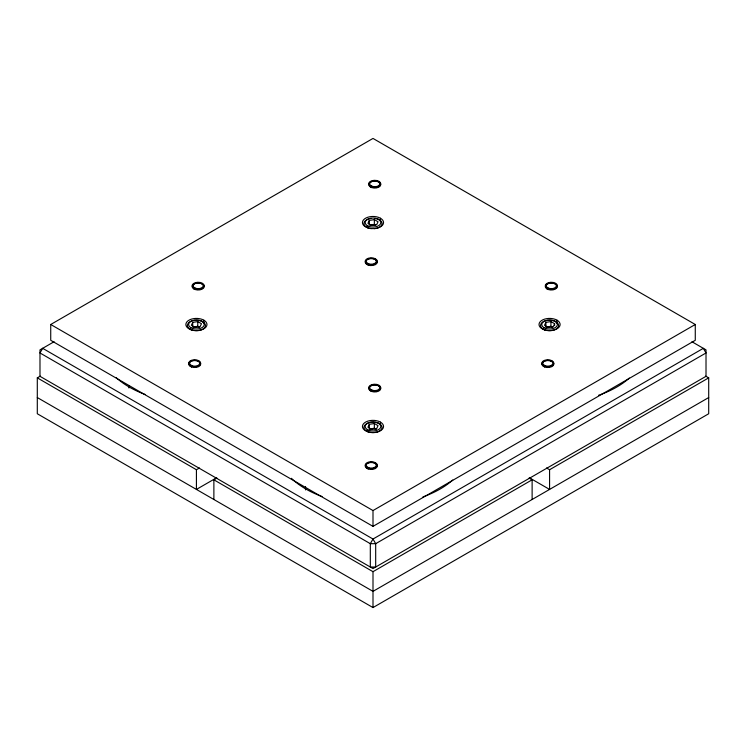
<?xml version="1.0" encoding="UTF-8"?>
<svg xmlns="http://www.w3.org/2000/svg" width="746" height="746" viewBox="0 0 746 746"><rect width="100%" height="100%" fill="white"/><g stroke="black" fill="none" stroke-linecap="round" stroke-linejoin="round"><path stroke-width="1.12" d="M192.729 322.365L191.377 325.275L195.07 327.401L200.114 326.627L201.467 323.717L197.774 321.582L192.729 322.365L192.729 326.142M369.307 220.415L367.955 223.324L371.648 225.46L376.693 224.677L378.045 221.767L374.352 219.632L369.307 220.415L369.307 225.143M369.307 424.306L367.955 427.216L371.648 429.351L376.693 428.568L378.045 425.658L374.352 423.532L369.307 424.306L369.307 429.034L374.352 428.251L376.198 429.323A4.523 2.611 0 0 0 369.68 429.398M545.885 322.365L544.533 325.275L548.226 327.401L553.271 326.627L554.623 323.717L550.93 321.582L545.885 322.365L545.885 327.084L550.93 326.31L552.777 327.373M190.025 329.173L190.883 327.69M366.603 227.222L367.461 225.749M366.603 431.113L367.461 429.64M543.181 329.173L544.039 327.69M50.728 324.491L373 138.43L695.272 324.491L695.272 340.307L373 526.368L50.728 340.307L50.728 324.491L373 510.553L695.272 324.491M54.085 341.733L39.986 349.874L39.986 376.31L373 568.573L706.014 376.31L706.014 349.874L691.915 341.733M705.679 376.115L708.7 377.858L708.7 413.75L373 607.57L37.3 413.75L37.3 377.858L40.321 376.115M37.3 377.858L196.422 469.728L199.443 467.984M216.564 477.794L196.422 489.423L196.422 469.728M213.878 499.494L213.878 479.809L216.899 478.065M213.878 479.809L373 571.678L532.122 479.809L532.122 499.494M546.557 467.984L549.578 469.728L708.7 377.858M708.7 397.553L373 591.364L37.3 397.553M370.147 225.012L374.352 224.359L374.352 219.632M192.729 327.084L197.774 326.31L199.62 327.373M378.539 219.343L379.397 219.837M555.117 321.293L555.975 321.787M529.436 477.794L549.578 489.423L549.578 469.728M529.101 478.065L532.122 479.809M201.961 321.293L202.819 321.787M378.539 423.243L379.397 423.728M557.038 320.183L557.038 323.466M554.623 323.717L554.623 325.601M550.93 321.582L550.93 326.31M380.46 218.242L380.46 221.525M380.46 422.133L380.46 425.416M374.352 423.532L374.352 428.251M373 510.553L373 526.368M373 571.678L373 607.57M305.515 486.523L305.515 489.917M203.882 320.183L203.882 323.466M197.774 321.582L197.774 326.31M128.937 385.71L128.937 387.976M190.407 366.491A0.96 0.559 -60 0 1 191.088 365.316M198.259 361.176A0.96 0.559 -60 0 1 198.94 361.568M193.904 288.991A0.96 0.559 -60 0 1 194.585 287.816M201.756 283.676A0.96 0.559 -60 0 1 202.436 284.067M370.482 187.05A0.96 0.559 -60 0 1 371.163 185.866M378.334 181.726A0.96 0.559 -60 0 1 379.015 182.117M370.51 225.096A4.523 2.611 0 0 1 375.639 225.152M374.809 218.41A9.045 5.222 0 0 1 382.045 223.623A9.045 5.222 0 0 1 374.483 228.686M371.191 228.649A9.045 5.222 0 0 1 363.955 223.623A9.045 5.222 0 0 1 370.874 218.457M193.634 327.168A4.523 2.611 0 0 1 199.061 327.102M546.79 327.168A4.523 2.611 0 0 1 552.217 327.102M370.482 390.941A0.96 0.559 -60 0 1 371.163 389.757M378.334 385.617A0.96 0.559 -60 0 1 379.015 386.018M366.985 468.441A0.96 0.559 -60 0 1 367.666 467.257M374.837 463.117A0.96 0.559 -60 0 1 375.518 463.518M547.06 288.991A0.96 0.559 -60 0 1 547.741 287.816M554.912 283.676A0.96 0.559 -60 0 1 555.593 284.067M543.564 366.491A0.96 0.559 -60 0 1 544.244 365.316M551.415 361.176A0.96 0.559 -60 0 1 552.096 361.568M366.985 264.55A0.96 0.559 -60 0 1 367.666 263.366M374.837 259.226A0.96 0.559 -60 0 1 375.518 259.617M452.757 480.014A94.947 54.822 0 0 1 422.954 496.883M322.067 496.528A94.947 54.822 0 0 1 291.416 478.307M145.489 394.587A94.947 54.822 0 0 1 116.292 377.728M629.335 378.063A94.947 54.822 0 0 1 598.544 395.287M42.671 348.326L39.986 352.97L370.314 543.685L375.686 543.685L706.014 352.97L703.329 348.326L373 539.032L370.314 543.685L370.314 567.025L375.686 567.025L375.686 543.685L373 539.032L42.671 348.326M191.563 367.013A6.033 3.488 0 0 0 200.711 364.095A6.033 3.488 0 0 0 191.75 360.98A6.033 3.488 0 0 0 191.563 367.013M192.058 365.754A5.073 2.928 0 0 0 199.742 363.293A5.073 2.928 0 0 0 192.226 360.682A5.073 2.928 0 0 0 192.058 365.754M195.06 289.513A6.033 3.488 0 0 0 204.199 286.595A6.033 3.488 0 0 0 195.247 283.48A6.033 3.488 0 0 0 195.06 289.513M195.555 288.254A5.073 2.928 0 0 0 203.238 285.793A5.073 2.928 0 0 0 195.713 283.182A5.073 2.928 0 0 0 195.555 288.254M371.639 187.572A6.033 3.488 0 0 0 380.777 184.644A6.033 3.488 0 0 0 371.825 181.539A6.033 3.488 0 0 0 371.639 187.572M372.133 186.304A5.073 2.928 0 0 0 379.817 183.852A5.073 2.928 0 0 0 372.291 181.231A5.073 2.928 0 0 0 372.133 186.304M368.953 226.42A7.842 4.523 0 0 0 380.833 222.625A7.842 4.523 0 0 0 369.205 218.587A7.842 4.523 0 0 0 368.953 226.42M192.375 328.371A7.842 4.523 0 0 0 204.255 324.575A7.842 4.523 0 0 0 192.627 320.538A7.842 4.523 0 0 0 192.375 328.371M191.759 329.956A9.045 5.222 0 0 0 205.467 325.573A9.045 5.222 0 0 0 192.039 320.911A9.045 5.222 0 0 0 191.759 329.956M368.953 430.321A7.842 4.523 0 0 0 380.833 426.525A7.842 4.523 0 0 0 369.205 422.478A7.842 4.523 0 0 0 368.953 430.321M368.337 431.897A9.045 5.222 0 0 0 382.045 427.523A9.045 5.222 0 0 0 368.617 422.851A9.045 5.222 0 0 0 368.337 431.897M367.554 227.763A10.556 6.089 0 0 0 383.547 222.662A10.556 6.089 0 0 0 367.89 217.217A10.556 6.089 0 0 0 367.554 227.763M544.132 329.713A10.556 6.089 0 0 0 560.125 324.603A10.556 6.089 0 0 0 544.468 319.167A10.556 6.089 0 0 0 544.132 329.713M190.976 329.713A10.556 6.089 0 0 0 206.968 324.603A10.556 6.089 0 0 0 191.312 319.167A10.556 6.089 0 0 0 190.976 329.713M367.554 431.654A10.556 6.089 0 0 0 383.547 426.553A10.556 6.089 0 0 0 367.89 421.108A10.556 6.089 0 0 0 367.554 431.654M371.639 186.78A6.033 3.478 0 0 0 380.777 183.861A6.033 3.478 0 0 0 371.825 180.746A6.033 3.478 0 0 0 371.639 186.78M368.142 264.28A6.033 3.478 0 0 0 377.28 261.361A6.033 3.478 0 0 0 368.337 258.247A6.033 3.478 0 0 0 368.142 264.28M195.06 288.73A6.033 3.478 0 0 0 204.199 285.811A6.033 3.478 0 0 0 195.247 282.697A6.033 3.478 0 0 0 195.06 288.73M191.563 366.221A6.033 3.478 0 0 0 200.702 363.302A6.033 3.478 0 0 0 191.759 360.197A6.033 3.478 0 0 0 191.563 366.221M371.639 390.671A6.033 3.478 0 0 0 380.777 387.752A6.033 3.478 0 0 0 371.825 384.647A6.033 3.478 0 0 0 371.639 390.671M368.142 468.171A6.033 3.478 0 0 0 377.28 465.252A6.033 3.478 0 0 0 368.337 462.147A6.033 3.478 0 0 0 368.142 468.171M548.217 288.73A6.033 3.478 0 0 0 557.355 285.811A6.033 3.478 0 0 0 548.403 282.697A6.033 3.478 0 0 0 548.217 288.73M544.72 366.221A6.033 3.478 0 0 0 553.858 363.302A6.033 3.478 0 0 0 544.916 360.197A6.033 3.478 0 0 0 544.72 366.221M545.531 328.371A7.842 4.523 0 0 0 557.411 324.575A7.842 4.523 0 0 0 545.783 320.538A7.842 4.523 0 0 0 545.531 328.371M544.916 329.956A9.045 5.222 0 0 0 558.623 325.573A9.045 5.222 0 0 0 545.195 320.911A9.045 5.222 0 0 0 544.916 329.956M371.639 391.464A6.033 3.488 0 0 0 380.777 388.545A6.033 3.488 0 0 0 371.825 385.43A6.033 3.488 0 0 0 371.639 391.464M372.133 390.195A5.073 2.928 0 0 0 379.817 387.743A5.073 2.928 0 0 0 372.291 385.132A5.073 2.928 0 0 0 372.133 390.195M368.142 468.964A6.033 3.488 0 0 0 377.29 466.045A6.033 3.488 0 0 0 368.328 462.93A6.033 3.488 0 0 0 368.142 468.964M368.636 467.695A5.073 2.928 0 0 0 376.32 465.243A5.073 2.928 0 0 0 368.804 462.632A5.073 2.928 0 0 0 368.636 467.695M548.217 289.513A6.033 3.488 0 0 0 557.355 286.595A6.033 3.488 0 0 0 548.403 283.48A6.033 3.488 0 0 0 548.217 289.513M548.711 288.254A5.073 2.928 0 0 0 556.395 285.793A5.073 2.928 0 0 0 548.87 283.182A5.073 2.928 0 0 0 548.711 288.254M544.72 367.013A6.033 3.488 0 0 0 553.868 364.095A6.033 3.488 0 0 0 544.906 360.98A6.033 3.488 0 0 0 544.72 367.013M545.214 365.754A5.073 2.928 0 0 0 552.898 363.293A5.073 2.928 0 0 0 545.382 360.682A5.073 2.928 0 0 0 545.214 365.754M368.142 265.072A6.033 3.488 0 0 0 377.29 262.144A6.033 3.488 0 0 0 368.328 259.039A6.033 3.488 0 0 0 368.142 265.072M368.636 263.804A5.073 2.928 0 0 0 376.32 261.352A5.073 2.928 0 0 0 368.804 258.731A5.073 2.928 0 0 0 368.636 263.804"/></g></svg>
